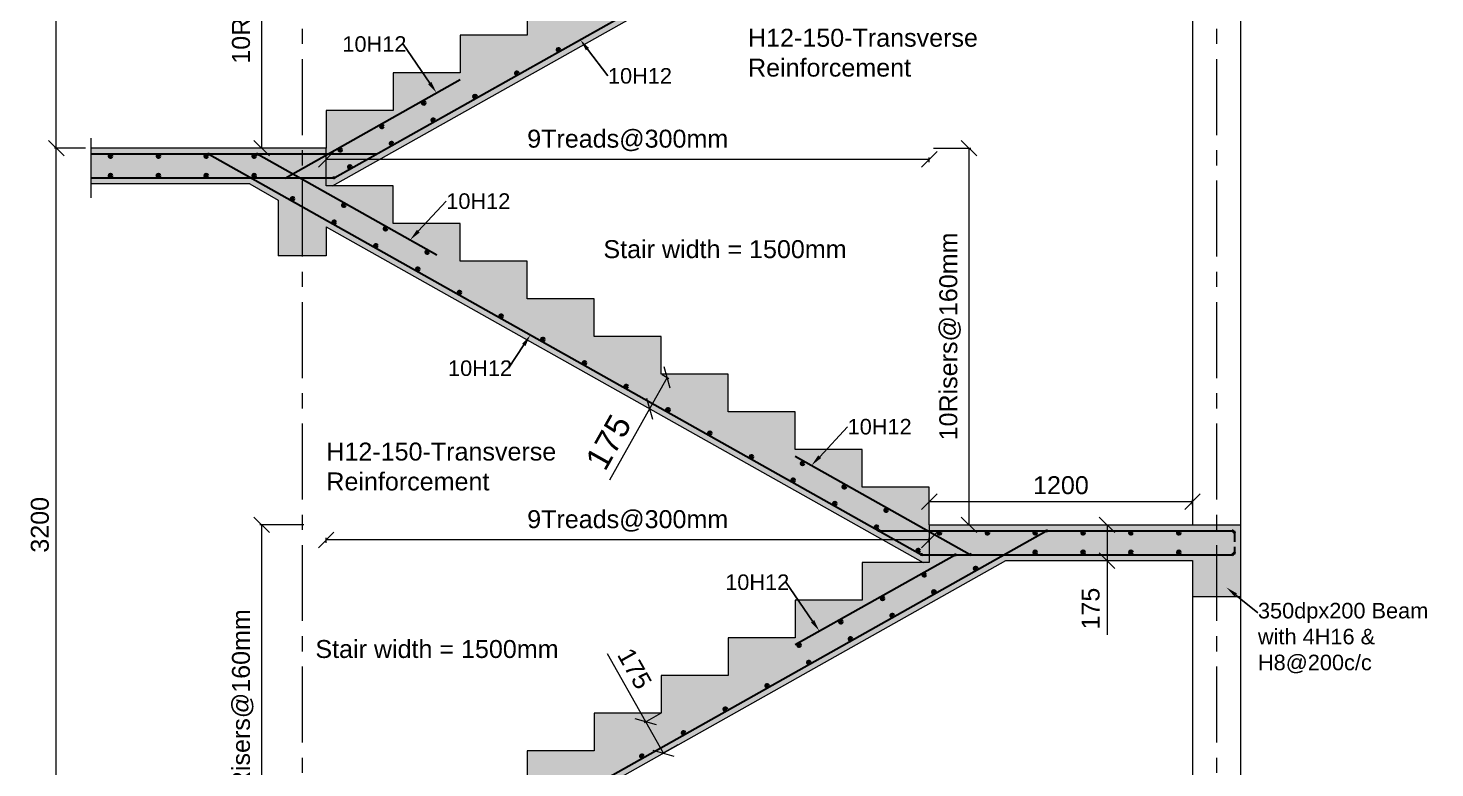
# Model space of a CAD drawing. Header units: inches. Extents: x 8090494 to 8126317, y -6397372 to -6376362.
# Drawn here: x 8094416 to 8100294, y -6382374 to -6379281 of the extents above; entities that cross this region are included whole.
import ezdxf
from ezdxf import colors
from ezdxf.entities.mleader import LeaderData, LeaderLine
from ezdxf.math import Vec2, Vec3

# ---------------------------------------------------------------- set-up
doc = ezdxf.new("R2010")
doc.units = ezdxf.units.IN
doc.header["$MEASUREMENT"] = 0
doc.linetypes.add('CENTER', pattern=[50.8, 31.75, -6.35, 6.35, -6.35])
doc.linetypes.add('CENTER2', pattern=[28.575, 19.05, -3.175, 3.175, -3.175])
for name, color, linetype, lineweight in [('0_Concrete', 212, 'Continuous', 9), ('Axis', 251, 'CENTER2', 0), ('Dim', 5, 'Continuous', 0), ('Lebeling', 4, 'Continuous', 15), ('S-_REIN----_E', 1, 'Continuous', 0), ('Text', 2, 'Continuous', 15)]:
    doc.layers.add(name, color=color, linetype=linetype, lineweight=lineweight)
doc.styles.add('beams', font='sanss___.ttf', dxfattribs={"height": 100})
doc.styles.get("Standard").update_dxf_attribs({"font": 'arial.ttf'})
doc.styles.add('TIS', font='cordia.shx', dxfattribs={"width": 0.8})
doc.dimstyles.new('A- BOLT', dxfattribs={"dimtxt": 28, "dimasz": 20, "dimexe": 8, "dimexo": 4, "dimgap": 5, "dimtad": 1, "dimdec": 0, "dimzin": 9, "dimtxsty": 'TIS', "dimcen": 2.5, "dimclrd": 5, "dimclre": 5, "dimclrt": 34, "dimadec": 0, "dimazin": 0, "dimtfac": 1, "dimtdec": 0, "dimtix": 1, "dimtmove": 0, "dimatfit": 3, "dimfxl": 1, "dimarcsym": 0})

# ---------------------------------------------------------------- blocks, each defined once
blk = doc.blocks.new('_OBLIQUE')
at = {"color": 0, "linetype": 'ByBlock'}
blk.add_line((-0.5, -0.5), (0.5, 0.5), dxfattribs=at)
blk = doc.blocks.new('*D136')
at = {"layer": 'Defpoints', "color": 0, "transparency": 16777216}
for p in [(8097061, -6382144.9), (8097134.6, -6382275.7), (8097070.1, -6382311.9)]:
    blk.add_point(p, dxfattribs=at)
at = {"layer": 'Dim', "color": 252, "lineweight": 5, "transparency": 16777216}
for p, q in [((8096996.6, -6382181.2), (8096836.5, -6381896.6)), ((8097057.6, -6382146.9), (8096989.6, -6382185.1)), ((8097070.1, -6382311.9), (8096996.6, -6382181.2)), ((8097131.1, -6382277.6), (8097063.2, -6382315.8))]:
    blk.add_line(p, q, dxfattribs=at)
at = {"layer": 'Dim', "color": 252, "lineweight": 5, "transparency": 16777216, "xscale": 65, "yscale": 65, "zscale": 65}
for p, rotation in [((8096996.6, -6382181.2), 119.3577535426168), ((8097070.1, -6382311.9), 299.3577535426168)]:
    blk.add_blockref('_OBLIQUE', p, dxfattribs=dict(at, rotation=rotation))
at = {"layer": 'Dim', "color": 156, "lineweight": 15, "transparency": 16777216, "insert": (8096949.8, -6381958.6), "char_height": 75, "attachment_point": 5, "rotation": 299.35775}
blk.add_mtext('175', dxfattribs=at)
blk = doc.blocks.new('*D137')
at = {"layer": 'Defpoints', "color": 0, "transparency": 16777216}
for p in [(8097061, -6380727.4), (8096987.5, -6380858.2), (8097012.2, -6380872.1)]:
    blk.add_point(p, dxfattribs=at)
at = {"layer": 'Dim', "color": 252, "lineweight": 5, "transparency": 16777216}
for p, q in [((8097085.8, -6380741.3), (8097012.2, -6380872.1)), ((8097064.5, -6380729.4), (8097092.7, -6380745.3)), ((8096991, -6380860.1), (8097019.2, -6380876)), ((8097012.2, -6380872.1), (8096844.4, -6381170.4))]:
    blk.add_line(p, q, dxfattribs=at)
at = {"layer": 'Dim', "color": 252, "lineweight": 5, "transparency": 16777216, "xscale": 65, "yscale": 65, "zscale": 65}
for p, rotation in [((8097085.8, -6380741.3), 60.64224645689865), ((8097012.2, -6380872.1), 240.6422464568986)]:
    blk.add_blockref('_OBLIQUE', p, dxfattribs=dict(at, rotation=rotation))
at = {"layer": 'Dim', "color": 156, "lineweight": 15, "transparency": 16777216, "insert": (8096840.5, -6381012), "char_height": 100, "attachment_point": 5, "rotation": 60.64225}
blk.add_mtext('175', dxfattribs=at)
blk = doc.blocks.new('*D138')
at = {"layer": 'Defpoints', "color": 0, "transparency": 16777216}
for p in [(8098181, -6381278.7), (8099281, -6381260.6), (8099281, -6381278.7)]:
    blk.add_point(p, dxfattribs=at)
at = {"layer": 'Dim', "color": 252, "lineweight": 5, "transparency": 16777216}
for p, q in [((8098181, -6381274.7), (8098181, -6381252.6)), ((8098181, -6381260.6), (8099281, -6381260.6)), ((8099281, -6381274.7), (8099281, -6381252.6))]:
    blk.add_line(p, q, dxfattribs=at)
at = {"layer": 'Dim', "color": 252, "lineweight": 5, "transparency": 16777216, "xscale": 65, "yscale": 65, "zscale": 65, "rotation": 180}
blk.add_blockref('_OBLIQUE', (8098181, -6381260.6), dxfattribs=at)
at = {"layer": 'Dim', "color": 252, "lineweight": 5, "transparency": 16777216, "xscale": 65, "yscale": 65, "zscale": 65}
blk.add_blockref('_OBLIQUE', (8099281, -6381260.6), dxfattribs=at)
at = {"layer": 'Dim', "color": 156, "lineweight": 15, "transparency": 16777216, "insert": (8098731, -6381192.3), "char_height": 75, "attachment_point": 5}
blk.add_mtext('1200', dxfattribs=at)
blk = doc.blocks.new('*D97')
at = {"layer": 'Defpoints', "color": 0, "transparency": 16777216}
for p in [(8095391.7, -6381357.4), (8095572.2, -6381357.4), (8095592.2, -6382932.4)]:
    blk.add_point(p, dxfattribs=at)
at = {"layer": 'Dim', "color": 252, "lineweight": 5, "transparency": 16777216}
for p, q in [((8095568.2, -6381357.4), (8095383.7, -6381357.4)), ((8095391.7, -6382932.4), (8095391.7, -6381357.4)), ((8095588.2, -6382932.4), (8095383.7, -6382932.4))]:
    blk.add_line(p, q, dxfattribs=at)
at = {"layer": 'Dim', "color": 252, "lineweight": 5, "transparency": 16777216, "xscale": 65, "yscale": 65, "zscale": 65}
for p, rotation in [((8095391.7, -6381357.4), 90), ((8095391.7, -6382932.4), 270)]:
    blk.add_blockref('_OBLIQUE', p, dxfattribs=dict(at, rotation=rotation))
at = {"layer": 'Dim', "color": 156, "lineweight": 15, "transparency": 16777216, "insert": (8095312.5, -6382144.9), "char_height": 75, "attachment_point": 5, "rotation": 90}
blk.add_mtext('10Risers@160mm', dxfattribs=at)
blk = doc.blocks.new('*D139')
at = {"layer": 'Defpoints', "color": 0, "transparency": 16777216}
for p in [(8095661, -6381420.6), (8095661, -6381436.2), (8098181, -6381436.2)]:
    blk.add_point(p, dxfattribs=at)
at = {"layer": 'Dim', "color": 252, "lineweight": 5, "transparency": 16777216}
for p, q in [((8095661, -6381432.2), (8095661, -6381412.6)), ((8098181, -6381420.6), (8095661, -6381420.6)), ((8098181, -6381432.2), (8098181, -6381412.6))]:
    blk.add_line(p, q, dxfattribs=at)
at = {"layer": 'Dim', "color": 252, "lineweight": 5, "transparency": 16777216, "xscale": 65, "yscale": 65, "zscale": 65, "rotation": 180}
blk.add_blockref('_OBLIQUE', (8095661, -6381420.6), dxfattribs=at)
at = {"layer": 'Dim', "color": 252, "lineweight": 5, "transparency": 16777216, "xscale": 65, "yscale": 65, "zscale": 65}
blk.add_blockref('_OBLIQUE', (8098181, -6381420.6), dxfattribs=at)
at = {"layer": 'Dim', "color": 156, "lineweight": 15, "transparency": 16777216, "insert": (8096921, -6381341.4), "char_height": 75, "attachment_point": 5}
blk.add_mtext('9Treads@300mm', dxfattribs=at)
blk = doc.blocks.new('*D98')
at = {"layer": 'Defpoints', "color": 0, "transparency": 16777216}
for p in [(8095661, -6379829.6), (8095661, -6379845.2), (8098181, -6379845.2)]:
    blk.add_point(p, dxfattribs=at)
at = {"layer": 'Dim', "color": 252, "lineweight": 5, "transparency": 16777216}
for p, q in [((8095661, -6379841.2), (8095661, -6379821.6)), ((8098181, -6379829.6), (8095661, -6379829.6)), ((8098181, -6379841.2), (8098181, -6379821.6))]:
    blk.add_line(p, q, dxfattribs=at)
at = {"layer": 'Dim', "color": 252, "lineweight": 5, "transparency": 16777216, "xscale": 65, "yscale": 65, "zscale": 65, "rotation": 180}
blk.add_blockref('_OBLIQUE', (8095661, -6379829.6), dxfattribs=at)
at = {"layer": 'Dim', "color": 252, "lineweight": 5, "transparency": 16777216, "xscale": 65, "yscale": 65, "zscale": 65}
blk.add_blockref('_OBLIQUE', (8098181, -6379829.6), dxfattribs=at)
at = {"layer": 'Dim', "color": 156, "lineweight": 15, "transparency": 16777216, "insert": (8096921, -6379750.4), "char_height": 75, "attachment_point": 5}
blk.add_mtext('9Treads@300mm', dxfattribs=at)
blk = doc.blocks.new('*D99')
at = {"layer": 'Defpoints', "color": 0, "transparency": 16777216}
for p in [(8098194.1, -6379782.4), (8098347.2, -6379782.4), (8098231.5, -6381357.4)]:
    blk.add_point(p, dxfattribs=at)
at = {"layer": 'Dim', "color": 252, "lineweight": 5, "transparency": 16777216}
for p, q in [((8098198.1, -6379782.4), (8098355.2, -6379782.4)), ((8098347.2, -6381357.4), (8098347.2, -6379782.4)), ((8098235.5, -6381357.4), (8098355.2, -6381357.4))]:
    blk.add_line(p, q, dxfattribs=at)
at = {"layer": 'Dim', "color": 252, "lineweight": 5, "transparency": 16777216, "xscale": 65, "yscale": 65, "zscale": 65}
for p, rotation in [((8098347.2, -6379782.4), 90), ((8098347.2, -6381357.4), 270)]:
    blk.add_blockref('_OBLIQUE', p, dxfattribs=dict(at, rotation=rotation))
at = {"layer": 'Dim', "color": 156, "lineweight": 15, "transparency": 16777216, "insert": (8098268, -6380569.9), "char_height": 75, "attachment_point": 5, "rotation": 90}
blk.add_mtext('10Risers@160mm', dxfattribs=at)
blk = doc.blocks.new('*D106')
at = {"layer": 'Defpoints', "color": 0, "transparency": 16777216}
for p in [(8094533.4, -6379782.4), (8094659.4, -6379782.4), (8094659.4, -6382932.4)]:
    blk.add_point(p, dxfattribs=at)
at = {"layer": 'Dim', "color": 252, "lineweight": 5, "transparency": 16777216}
for p, q in [((8094655.4, -6379782.4), (8094525.4, -6379782.4)), ((8094533.4, -6382932.4), (8094533.4, -6379782.4)), ((8094655.4, -6382932.4), (8094525.4, -6382932.4))]:
    blk.add_line(p, q, dxfattribs=at)
at = {"layer": 'Dim', "color": 252, "lineweight": 5, "transparency": 16777216, "xscale": 65, "yscale": 65, "zscale": 65}
for p, rotation in [((8094533.4, -6379782.4), 90), ((8094533.4, -6382932.4), 270)]:
    blk.add_blockref('_OBLIQUE', p, dxfattribs=dict(at, rotation=rotation))
at = {"layer": 'Dim', "color": 156, "lineweight": 15, "transparency": 16777216, "insert": (8094465, -6381357.4), "char_height": 75, "attachment_point": 5, "rotation": 90}
blk.add_mtext('3200', dxfattribs=at)
blk = doc.blocks.new('*D107')
at = {"layer": 'Defpoints', "color": 0, "transparency": 16777216}
for p in [(8098827.3, -6381357.4), (8098823.5, -6381507.4), (8098923.8, -6381507.4)]:
    blk.add_point(p, dxfattribs=at)
at = {"layer": 'Dim', "color": 252, "lineweight": 5, "transparency": 16777216}
for p, q in [((8098831.3, -6381357.4), (8098931.8, -6381357.4)), ((8098923.8, -6381357.4), (8098923.8, -6381507.4)), ((8098827.5, -6381507.4), (8098931.8, -6381507.4)), ((8098923.8, -6381507.4), (8098923.8, -6381817.6))]:
    blk.add_line(p, q, dxfattribs=at)
at = {"layer": 'Dim', "color": 252, "lineweight": 5, "transparency": 16777216, "xscale": 65, "yscale": 65, "zscale": 65}
for p, rotation in [((8098923.8, -6381357.4), 90), ((8098923.8, -6381507.4), 270)]:
    blk.add_blockref('_OBLIQUE', p, dxfattribs=dict(at, rotation=rotation))
at = {"layer": 'Dim', "color": 156, "lineweight": 15, "transparency": 16777216, "insert": (8098855.5, -6381708), "char_height": 75, "attachment_point": 5, "rotation": 90}
blk.add_mtext('175', dxfattribs=at)
blk = doc.blocks.new('*D109')
at = {"layer": 'Defpoints', "color": 0, "transparency": 16777216}
for p in [(8095391.7, -6378207.4), (8095572.2, -6378207.4), (8095592.2, -6379782.4)]:
    blk.add_point(p, dxfattribs=at)
at = {"layer": 'Dim', "color": 252, "lineweight": 5, "transparency": 16777216}
for p, q in [((8095568.2, -6378207.4), (8095383.7, -6378207.4)), ((8095391.7, -6379782.4), (8095391.7, -6378207.4)), ((8095588.2, -6379782.4), (8095383.7, -6379782.4))]:
    blk.add_line(p, q, dxfattribs=at)
at = {"layer": 'Dim', "color": 252, "lineweight": 5, "transparency": 16777216, "xscale": 65, "yscale": 65, "zscale": 65}
for p, rotation in [((8095391.7, -6378207.4), 90), ((8095391.7, -6379782.4), 270)]:
    blk.add_blockref('_OBLIQUE', p, dxfattribs=dict(at, rotation=rotation))
at = {"layer": 'Dim', "color": 156, "lineweight": 15, "transparency": 16777216, "insert": (8095312.5, -6378994.9), "char_height": 75, "attachment_point": 5, "rotation": 90}
blk.add_mtext('10Risers@160mm', dxfattribs=at)
blk = doc.blocks.new('*D112')
at = {"layer": 'Defpoints', "color": 0, "transparency": 16777216}
for p in [(8094533.4, -6376632.4), (8094659.4, -6376632.4), (8094659.4, -6379782.4)]:
    blk.add_point(p, dxfattribs=at)
at = {"layer": 'Dim', "color": 252, "lineweight": 5, "transparency": 16777216}
for p, q in [((8094655.4, -6376632.4), (8094525.4, -6376632.4)), ((8094533.4, -6379782.4), (8094533.4, -6376632.4)), ((8094655.4, -6379782.4), (8094525.4, -6379782.4))]:
    blk.add_line(p, q, dxfattribs=at)
at = {"layer": 'Dim', "color": 252, "lineweight": 5, "transparency": 16777216, "xscale": 65, "yscale": 65, "zscale": 65}
for p, rotation in [((8094533.4, -6376632.4), 90), ((8094533.4, -6379782.4), 270)]:
    blk.add_blockref('_OBLIQUE', p, dxfattribs=dict(at, rotation=rotation))
at = {"layer": 'Dim', "color": 156, "lineweight": 15, "transparency": 16777216, "insert": (8094465, -6378207.4), "char_height": 75, "attachment_point": 5, "rotation": 90}
blk.add_mtext('3200', dxfattribs=at)

msp = doc.modelspace()

# ---------------------------------------------------------------- hatches: boundary and pattern name
at = {"lineweight": 25, "transparency": 33554457}
h = msp.add_hatch(color=4, dxfattribs=at)
h.dxf.hatch_style = 1
h.paths.add_polyline_path([(8095661, -6376789.9), (8095661, -6376632.4), (8094678.2, -6376632.4), (8094678.2, -6376782.4), (8095341.7, -6376782.4), (8095461, -6376849.5), (8095461, -6377082.4), (8095661, -6377082.4), (8095661, -6376962), (8098155.1, -6378364.9), (8098181, -6378364.9), (8098181, -6378207.4), (8098181, -6378049.9), (8097901, -6378049.9), (8097901, -6377892.4), (8097621, -6377892.4), (8097621, -6377734.9), (8097341, -6377734.9), (8097341, -6377577.4), (8097061, -6377577.4), (8097061, -6377419.9), (8096781, -6377419.9), (8096781, -6377262.4), (8096501, -6377262.4), (8096501, -6377104.9), (8096221, -6377104.9), (8096221, -6376947.4), (8095941, -6376947.4), (8095941, -6376789.9)])
h.paths.add_polyline_path([(8098181, -6378207.4), (8098181, -6378364.9), (8097901, -6378364.9), (8097901, -6378522.4), (8097621, -6378522.4), (8097621, -6378679.9), (8097341, -6378679.9), (8097341, -6378837.4), (8097061, -6378837.4), (8097061, -6378994.9), (8096781, -6378994.9), (8096781, -6379152.4), (8096501, -6379152.4), (8096501, -6379309.9), (8096221, -6379309.9), (8096221, -6379467.4), (8095941, -6379467.4), (8095941, -6379624.9), (8095661, -6379624.9), (8095661, -6379782.4), (8095661, -6379939.9), (8095687, -6379939.9), (8098500.3, -6378357.4), (8099281, -6378357.4), (8099281, -6378507.4), (8099481, -6378507.4), (8099481, -6378207.4)])
h.paths.add_polyline_path([(8096781, -6380569.9), (8096781, -6380412.4), (8096501, -6380412.4), (8096501, -6380254.9), (8096221, -6380254.9), (8096221, -6380097.4), (8095941, -6380097.4), (8095941, -6379939.9), (8095661, -6379939.9), (8095661, -6379782.4), (8094678.2, -6379782.4), (8094678.2, -6379932.4), (8095341.7, -6379932.4), (8095461, -6379999.5), (8095461, -6380232.4), (8095661, -6380232.4), (8095661, -6380112), (8098155.1, -6381514.9), (8098181, -6381514.9), (8098181, -6381357.4), (8098181, -6381199.9), (8097901, -6381199.9), (8097901, -6381042.4), (8097621, -6381042.4), (8097621, -6380884.9), (8097341, -6380884.9), (8097341, -6380727.4), (8097061, -6380727.4), (8097061, -6380569.9)])
h.paths.add_polyline_path([(8098181, -6381357.4), (8098181, -6381514.9), (8097901, -6381514.9), (8097901, -6381672.4), (8097621, -6381672.4), (8097621, -6381829.9), (8097341, -6381829.9), (8097341, -6381987.4), (8097061, -6381987.4), (8097061, -6382144.9), (8096781, -6382144.9), (8096781, -6382302.4), (8096501, -6382302.4), (8096501, -6382459.9), (8096221, -6382459.9), (8096221, -6382617.4), (8095941, -6382617.4), (8095941, -6382774.9), (8095661, -6382774.9), (8095661, -6382932.4), (8095661, -6383089.9), (8095687, -6383089.9), (8098500.3, -6381507.4), (8099281, -6381507.4), (8099281, -6381657.4), (8099481, -6381657.4), (8099481, -6381357.4)])
h.paths.add_polyline_path([(8096781, -6383719.9), (8096781, -6383562.4), (8096501, -6383562.4), (8096501, -6383404.9), (8096221, -6383404.9), (8096221, -6383247.4), (8095941, -6383247.4), (8095941, -6383089.9), (8095661, -6383089.9), (8095661, -6382932.4), (8094678.2, -6382932.4), (8094678.2, -6383082.4), (8095341.7, -6383082.4), (8095461, -6383149.5), (8095461, -6383382.4), (8095661, -6383382.4), (8095661, -6383262), (8098155.1, -6384664.9), (8098181, -6384664.9), (8098181, -6384507.4), (8098181, -6384349.9), (8097901, -6384349.9), (8097901, -6384192.4), (8097621, -6384192.4), (8097621, -6384034.9), (8097341, -6384034.9), (8097341, -6383877.4), (8097061, -6383877.4), (8097061, -6383719.9)])
h.paths.add_polyline_path([(8098500.3, -6384657.4), (8099281, -6384657.4), (8099281, -6384807.4), (8099481, -6384807.4), (8099481, -6384507.4), (8098181, -6384507.4), (8098181, -6384664.9), (8097901, -6384664.9), (8097901, -6384822.4), (8097621, -6384822.4), (8097621, -6384979.9), (8097341, -6384979.9), (8097341, -6385137.4), (8097061, -6385137.4), (8097061, -6385294.9), (8096781, -6385294.9), (8096781, -6385452.4), (8096501, -6385452.4), (8096501, -6385609.9), (8096221, -6385609.9), (8096221, -6385767.4), (8095941, -6385767.4), (8095941, -6385924.9), (8095661, -6385924.9), (8095661, -6386082.4), (8095377, -6386082.4), (8095377, -6386239.9), (8095097, -6386239.9), (8095097, -6386397.4), (8095097, -6386647.4), (8095297, -6386647.4), (8095297, -6386459.3)])

# ---------------------------------------------------------------- linework, layer by layer
at = {"layer": '0_Concrete', "color": 250, "lineweight": 20, "true_color": 0x3f4040}
for p, q in [((8099481, -6376362.2), (8099481, -6386397.4)), ((8095687, -6379939.9), (8098500.3, -6378357.4)), ((8099281, -6378357.4), (8099281, -6381357.4)), ((8095941, -6379467.4), (8095941, -6379624.9)), ((8095941, -6379624.9), (8095661, -6379624.9)), ((8095661, -6379624.9), (8095661, -6379782.4)), ((8094678.2, -6379740.9), (8094678.2, -6379990.9)), ((8095661, -6379782.4), (8094678.2, -6379782.4)), ((8095661, -6379939.9), (8095661, -6379782.4)), ((8095341.7, -6379932.4), (8094678.2, -6379932.4)), ((8095341.7, -6379932.4), (8095461, -6379999.5)), ((8095941, -6379939.9), (8095661, -6379939.9)), ((8095941, -6380097.4), (8095941, -6379939.9)), ((8095461, -6379999.5), (8095461, -6380232.4)), ((8096221, -6380097.4), (8095941, -6380097.4)), ((8096221, -6380254.9), (8096221, -6380097.4)), ((8095661, -6380112), (8098155.1, -6381514.9)), ((8095661, -6380112), (8095661, -6380232.4)), ((8095661, -6380232.4), (8095461, -6380232.4)), ((8096501, -6380254.9), (8096221, -6380254.9)), ((8096501, -6380412.4), (8096501, -6380254.9)), ((8096781, -6380412.4), (8096501, -6380412.4)), ((8096781, -6380569.9), (8096781, -6380412.4)), ((8097061, -6380569.9), (8096781, -6380569.9)), ((8097061, -6380727.4), (8097061, -6380569.9)), ((8097341, -6380727.4), (8097061, -6380727.4)), ((8097341, -6380884.9), (8097341, -6380727.4)), ((8097621, -6380884.9), (8097341, -6380884.9)), ((8097621, -6381042.4), (8097621, -6380884.9)), ((8097901, -6381042.4), (8097621, -6381042.4)), ((8097901, -6381199.9), (8097901, -6381042.4)), ((8098181, -6381199.9), (8097901, -6381199.9)), ((8098181, -6381357.4), (8098181, -6381199.9)), ((8098181, -6381357.4), (8099481, -6381357.4)), ((8095687, -6383089.9), (8098500.3, -6381507.4)), ((8098500.3, -6381507.4), (8099281, -6381507.4)), ((8099281, -6381507.4), (8099281, -6384507.4)), ((8099281, -6381657.4), (8099481, -6381657.4))]:
    msp.add_line(p, q, dxfattribs=at)
for points in [[(8096501, -6379152.4), (8096501, -6379309.9), (8096221, -6379309.9)], [(8096221, -6379309.9), (8096221, -6379467.4), (8095941, -6379467.4)], [(8098181, -6381357.4), (8098181, -6381514.9), (8097901, -6381514.9)], [(8097901, -6381514.9), (8097901, -6381672.4), (8097621, -6381672.4)], [(8097621, -6381672.4), (8097621, -6381829.9), (8097341, -6381829.9)], [(8097341, -6381829.9), (8097341, -6381987.4), (8097061, -6381987.4)], [(8097061, -6381987.4), (8097061, -6382144.9), (8096781, -6382144.9)], [(8096781, -6382144.9), (8096781, -6382302.4), (8096501, -6382302.4)], [(8096501, -6382302.4), (8096501, -6382459.9), (8096221, -6382459.9)]]:
    msp.add_lwpolyline(points, dxfattribs=at)
at = {"layer": 'Axis', "color": 8, "linetype": 'CENTER', "lineweight": 15, "ltscale": 10}
for p, q in [((8095561, -6376362.2), (8095561, -6386829.8)), ((8099381, -6376362.2), (8099381, -6386795.3))]:
    msp.add_line(p, q, dxfattribs=at)
at = {"layer": 'S-_REIN----_E', "lineweight": 30}
for p, q in [((8095697.2, -6379905.5), (8098668.1, -6378234.4)), ((8095489.8, -6379907.4), (8096221, -6379496.1)), ((8095871.6, -6379807.4), (8094678.2, -6379807.4)), ((8095173.9, -6379809.4), (8098144.9, -6381480.5)), ((8095377.9, -6379809.4), (8096123.4, -6380228.7)), ((8095689.9, -6379907.4), (8094678.2, -6379907.4)), ((8097621, -6381071.1), (8098348.8, -6381480.5)), ((8095696.1, -6383056.2), (8098668.1, -6381384.4)), ((8097974.4, -6381382.4), (8099446, -6381382.4)), ((8099456, -6381392.4), (8099456, -6381428.6)), ((8099456, -6381449.3), (8099456, -6381472.4)), ((8097621, -6381858.6), (8098286.4, -6381484.4)), ((8098152.2, -6381482.4), (8099446, -6381482.4))]:
    msp.add_line(p, q, dxfattribs=at)
at = {"layer": 'S-_REIN----_E', "lineweight": 40}
for centre in [(8096631.6, -6379371), (8096457.3, -6379469.1), (8096283, -6379567.1), (8096068.4, -6379593.5), (8095894.1, -6379691.6), (8096108.7, -6379665.2), (8094760.2, -6379815.6), (8094960.2, -6379815.6), (8095160.2, -6379815.6), (8095360.2, -6379815.6), (8095719.8, -6379789.6), (8095934.4, -6379763.2), (8095760.1, -6379861.3), (8094760.2, -6379897.6), (8094960.2, -6379897.6), (8095160.2, -6379897.6), (8095360.2, -6379897.6), (8095520.5, -6379994.3), (8095734.9, -6380021.1), (8095694.8, -6380092.4), (8095909.2, -6380119.2), (8095869.1, -6380190.4), (8096083.6, -6380217.2), (8096043.5, -6380288.5), (8096217.8, -6380386.5), (8096392.1, -6380484.6), (8096566.4, -6380582.6), (8096740.7, -6380680.7), (8096915, -6380778.7), (8097089.4, -6380876.8), (8097263.7, -6380974.8), (8097438, -6381072.9), (8097651.8, -6381100.7), (8097612.3, -6381170.9), (8097826.1, -6381198.8), (8097786.6, -6381269), (8098000.4, -6381296.8), (8097960.9, -6381367), (8098223.7, -6381391.1), (8098423.7, -6381391.1), (8098623.7, -6381391.1), (8098823.7, -6381391.1), (8099023.7, -6381391.1), (8099223.7, -6381391.1), (8098135.2, -6381465.1), (8098623.7, -6381472.6), (8098823.7, -6381472.6), (8099023.7, -6381472.6), (8099223.7, -6381472.6), (8098160.2, -6381566.9), (8098374.8, -6381540.5), (8098200.5, -6381638.5), (8097985.9, -6381664.9), (8098026.2, -6381736.6), (8097811.5, -6381763), (8097637.2, -6381861), (8097851.8, -6381834.6), (8097677.5, -6381932.7), (8097503.2, -6382030.7), (8097328.9, -6382128.8), (8097154.6, -6382226.8), (8096980.3, -6382324.9)]:
    msp.add_circle(centre, 6, dxfattribs=at)
for centre, radius, start, end in [((8095166.6, -6379822.4), 15, 60.64225, 90), ((8095370.6, -6379822.4), 15, 60.64225, 90), ((8095370.6, -6379822.4), 15, 60.64225, 90), ((8095689.9, -6379892.4), 15, 270, 299.35775), ((8097974.4, -6381367.4), 15, 240.64225, 270), ((8098675.5, -6381397.4), 15, 90, 119.35775), ((8099446, -6381392.4), 10, 0, 90), ((8098152.2, -6381467.4), 15, 240.64225, 270), ((8098293.7, -6381497.4), 15, 90, 119.35775), ((8098293.7, -6381497.4), 15, 90, 119.35775), ((8098356.2, -6381467.4), 15, 240.64225, 270), ((8099446, -6381472.4), 10, 270, 0)]:
    msp.add_arc(centre, radius, start, end, dxfattribs=at)

# ---------------------------------------------------------------- texts
at = {"layer": 'Text', "char_height": 75, "width": 1004.989, "attachment_point": 9, "style": 'beams'}
for s, insert in [('\\pxql;H12-150-Transverse \\PReinforcement', (8098428.6, -6379484.4)), ('\\pxql;Stair width = 1500mm', (8097824.5, -6380243.4)), ('\\pxql;H12-150-Transverse \\PReinforcement', (8096666.8, -6381214.8)), ('\\pxql;Stair width = 1500mm', (8096621, -6381915.4))]:
    msp.add_mtext(s, dxfattribs=dict(at, insert=insert))

# ---------------------------------------------------------------- dimensions: what is measured, and where the dimension line sits
at = {"layer": 'Dim', "lineweight": 15}
for base, p1, p2, text, picture, middle in [((8094533.4, -6376632.4), (8094659.4, -6379782.4), (8094659.4, -6376632.4), '3200', '*D112', (8094465, -6378207.4)), ((8095391.7, -6378207.4), (8095592.2, -6379782.4), (8095572.2, -6378207.4), '10Risers@160mm', '*D109', (8095312.5, -6378994.9)), ((8094533.4, -6379782.4), (8094659.4, -6382932.4), (8094659.4, -6379782.4), '3200', '*D106', (8094465, -6381357.4)), ((8098347.2, -6379782.4), (8098231.5, -6381357.4), (8098194.1, -6379782.4), '10Risers@160mm', '*D99', (8098268, -6380569.9)), ((8095391.7, -6381357.4), (8095592.2, -6382932.4), (8095572.2, -6381357.4), '10Risers@160mm', '*D97', (8095312.5, -6382144.9))]:
    dim = msp.add_linear_dim(base=base, p1=p1, p2=p2, angle=90, text=text, dimstyle='A- BOLT', override={"dimtxt": 75, "dimasz": 65, "dimgap": 30, "dimtxsty": 'Standard', "dimblk1": 'OBLIQUE', "dimblk2": 'OBLIQUE', "dimsah": 1, "dimclrd": 252, "dimclre": 252, "dimclrt": 156, "dimlwd": 5, "dimlwe": 5}, dxfattribs=at)
    dim.commit()
    dim.dimension.update_dxf_attribs({"geometry": picture, "text_midpoint": middle})
for base, p1, p2, text, picture, middle in [((8095661, -6379829.6), (8098181, -6379845.2), (8095661, -6379845.2), '9Treads@300mm', '*D98', (8096921, -6379750.4)), ((8099281, -6381260.6), (8098181, -6381278.7), (8099281, -6381278.7), '1200', '*D138', (8098731, -6381192.3)), ((8095661, -6381420.6), (8098181, -6381436.2), (8095661, -6381436.2), '9Treads@300mm', '*D139', (8096921, -6381341.4))]:
    dim = msp.add_linear_dim(base=base, p1=p1, p2=p2, text=text, dimstyle='A- BOLT', override={"dimtxt": 75, "dimasz": 65, "dimgap": 30, "dimtxsty": 'Standard', "dimblk1": 'OBLIQUE', "dimblk2": 'OBLIQUE', "dimsah": 1, "dimclrd": 252, "dimclre": 252, "dimclrt": 156, "dimlwd": 5, "dimlwe": 5}, dxfattribs=at)
    dim.commit()
    dim.dimension.update_dxf_attribs({"geometry": picture, "text_midpoint": middle})
for base, p1, p2, angle, override, picture, middle, dimtype in [((8097012.2, -6380872.1), (8097061, -6380727.4), (8096987.5, -6380858.2), 240.64225, {"dimtxt": 100, "dimasz": 65, "dimgap": 30, "dimtxsty": 'Standard', "dimblk1": 'OBLIQUE', "dimblk2": 'OBLIQUE', "dimsah": 1, "dimclrd": 252, "dimclre": 252, "dimclrt": 156, "dimlwd": 5, "dimlwe": 5}, '*D137', (8096911.2, -6381051.8), 161), ((8098923.8, -6381507.4), (8098827.3, -6381357.4), (8098823.5, -6381507.4), 90, {"dimtxt": 75, "dimasz": 65, "dimgap": 30, "dimtxsty": 'Standard', "dimblk1": 'OBLIQUE', "dimblk2": 'OBLIQUE', "dimsah": 1, "dimclrd": 252, "dimclre": 252, "dimclrt": 156, "dimlwd": 5, "dimlwe": 5}, '*D107', (8098923.8, -6381708), 160), ((8097070.1, -6382311.9), (8097061, -6382144.9), (8097134.6, -6382275.7), 299.35775, {"dimtxt": 75, "dimasz": 65, "dimgap": 30, "dimtxsty": 'Standard', "dimblk1": 'OBLIQUE', "dimblk2": 'OBLIQUE', "dimsah": 1, "dimclrd": 252, "dimclre": 252, "dimclrt": 156, "dimlwd": 5, "dimlwe": 5}, '*D136', (8096890.2, -6381992.1), 161)]:
    dim = msp.add_linear_dim(base=base, p1=p1, p2=p2, angle=angle, text='175', dimstyle='A- BOLT', override=override, dxfattribs=at)
    dim.commit()
    dim.dimension.update_dxf_attribs({"geometry": picture, "text_midpoint": middle, "dimtype": dimtype})

# ---------------------------------------------------------------- leaders
at = {"layer": 'Lebeling', "color": 4}
ml = msp.add_multileader_mtext('Standard', dxfattribs=at)
ml.set_content('10H12', color=4)
ml.set_leader_properties(color=4)
ml.build(insert=Vec2(0, 0))
ml.multileader.update_dxf_attribs({"dogleg_length": 0.36, "arrow_head_size": 50})
ctx = ml.context
ctx.base_point, ctx.char_height, ctx.arrow_head_size, ctx.landing_gap_size, ctx.plane_origin = Vec3(8095728.8, -6379347.7), 65, 50, 0.09, Vec3(8096377.5, -6379506.5)
notes = []
notes.append((ctx, [(0, (1, 1, 0), (8095982.2, -6379347.7), (-1, 0), 0.36, [(0, [(8096122.4, -6379551.6)], 0, [])])]))
ctx.mtext.insert, ctx.mtext.flow_direction = Vec3(8095728.9, -6379314.6), 5
ml = msp.add_multileader_mtext('Standard', dxfattribs=at)
ml.set_content('10H12', color=4)
ml.set_leader_properties(color=4)
ml.build(insert=Vec2(0, 0))
ml.multileader.update_dxf_attribs({"dogleg_length": 0.36, "arrow_head_size": 50})
ctx = ml.context
ctx.base_point, ctx.char_height, ctx.arrow_head_size, ctx.landing_gap_size, ctx.plane_origin = Vec3(8096838.3, -6379480.7), 65, 50, 0.09, Vec3(8097443, -6379639.5)
notes.append((ctx, [(1, (1, 1, 0), (8096838, -6379480.7), (1, 0), 0.36, [(0, [(8096722.5, -6379328.8)], 0, [])])]))
ctx.mtext.insert, ctx.mtext.flow_direction = Vec3(8096838.4, -6379447.6), 5
ml = msp.add_multileader_mtext('Standard', dxfattribs=at)
ml.set_content('10H12', color=4)
ml.set_leader_properties(color=4)
ml.build(insert=Vec2(0, 0))
ml.multileader.update_dxf_attribs({"dogleg_length": 0.36, "arrow_head_size": 50})
ctx = ml.context
ctx.base_point, ctx.char_height, ctx.arrow_head_size, ctx.landing_gap_size, ctx.plane_origin = Vec3(8096162.8, -6380004.4), 65, 50, 0.09, Vec3(8096767.5, -6380163.2)
notes.append((ctx, [(1, (1, 1, 0), (8096162.4, -6380004.4), (1, 0), 0.36, [(0, [(8096012.1, -6380166.1)], 0, [])])]))
ctx.mtext.insert, ctx.mtext.flow_direction = Vec3(8096162.9, -6379971.4), 5
ml = msp.add_multileader_mtext('Standard', dxfattribs=at)
ml.set_content('10H12', color=4)
ml.set_leader_properties(color=4)
ml.build(insert=Vec2(0, 0))
ml.multileader.update_dxf_attribs({"dogleg_length": 0.36, "arrow_head_size": 50})
ctx = ml.context
ctx.base_point, ctx.char_height, ctx.arrow_head_size, ctx.landing_gap_size, ctx.plane_origin = Vec3(8096170.1, -6380703.1), 65, 50, 0.09, Vec3(8096818.9, -6380861.9)
notes.append((ctx, [(0, (1, 1, 0), (8096423.6, -6380703.1), (-1, 0), 0.36, [(0, [(8096514.2, -6380563.2)], 0, [])])]))
ctx.mtext.insert, ctx.mtext.flow_direction = Vec3(8096170.2, -6380670), 5
ml = msp.add_multileader_mtext('Standard', dxfattribs=at)
ml.set_content('10H12', color=4)
ml.set_leader_properties(color=4)
ml.build(insert=Vec2(0, 0))
ml.multileader.update_dxf_attribs({"dogleg_length": 0.36, "arrow_head_size": 50})
ctx = ml.context
ctx.base_point, ctx.char_height, ctx.arrow_head_size, ctx.landing_gap_size, ctx.plane_origin = Vec3(8097839.7, -6380947.7), 65, 50, 0.09, Vec3(8098444.4, -6381106.5)
notes.append((ctx, [(1, (1, 1, 0), (8097839.3, -6380947.7), (1, 0), 0.36, [(0, [(8097689, -6381109.3)], 0, [])])]))
ctx.mtext.insert, ctx.mtext.flow_direction = Vec3(8097839.8, -6380914.6), 5
ml = msp.add_multileader_mtext('Standard', dxfattribs=at)
ml.set_content('10H12', color=4)
ml.set_leader_properties(color=4)
ml.build(insert=Vec2(0, 0))
ml.multileader.update_dxf_attribs({"dogleg_length": 0.36, "arrow_head_size": 50})
ctx = ml.context
ctx.base_point, ctx.char_height, ctx.arrow_head_size, ctx.landing_gap_size, ctx.plane_origin = Vec3(8097328.2, -6381598), 65, 50, 0.09, Vec3(8097977, -6381756.8)
notes.append((ctx, [(0, (1, 1, 0), (8097581.7, -6381598), (-1, 0), 0.36, [(0, [(8097721.8, -6381801.9)], 0, [])])]))
ctx.mtext.insert, ctx.mtext.flow_direction = Vec3(8097328.3, -6381564.9), 5
ml = msp.add_multileader_mtext('Standard', dxfattribs=at)
ml.set_content('350dpx200 Beam\\Pwith 4H16 & H8@200c/c', color=4)
ml.set_leader_properties(color=4)
ml.build(insert=Vec2(0, 0))
ml.multileader.update_dxf_attribs({"dogleg_length": 0.36, "arrow_head_size": 50})
ctx = ml.context
ctx.base_point, ctx.char_height, ctx.arrow_head_size, ctx.landing_gap_size, ctx.plane_origin = Vec3(8099554.2, -6381726), 65, 50, 0.09, Vec3(8099400, -6382157)
notes.append((ctx, [(1, (1, 1, 0), (8099553.8, -6381726), (1, 0), 0.36, [(0, [(8099423, -6381619.6)], 0, [])])]))
ctx.mtext.insert, ctx.mtext.width, ctx.mtext.flow_direction = Vec3(8099554.3, -6381683.9), 739.231, 5
for ctx, leaders in notes:
    for number, flags, end, landing, length, lines in leaders:
        leader = LeaderData()
        leader.index, (leader.has_last_leader_line, leader.has_dogleg_vector, leader.attachment_direction) = number, flags
        leader.last_leader_point, leader.dogleg_vector, leader.dogleg_length = Vec3(end), Vec3(landing), length
        for number, points, colour, breaks in lines:
            line = LeaderLine()
            line.index, line.vertices, line.color, line.breaks = number, Vec3.list(points), colors.encode_raw_color(colour), breaks
            leader.lines.append(line)
        ctx.leaders.append(leader)

doc.saveas('drawing.dxf')
